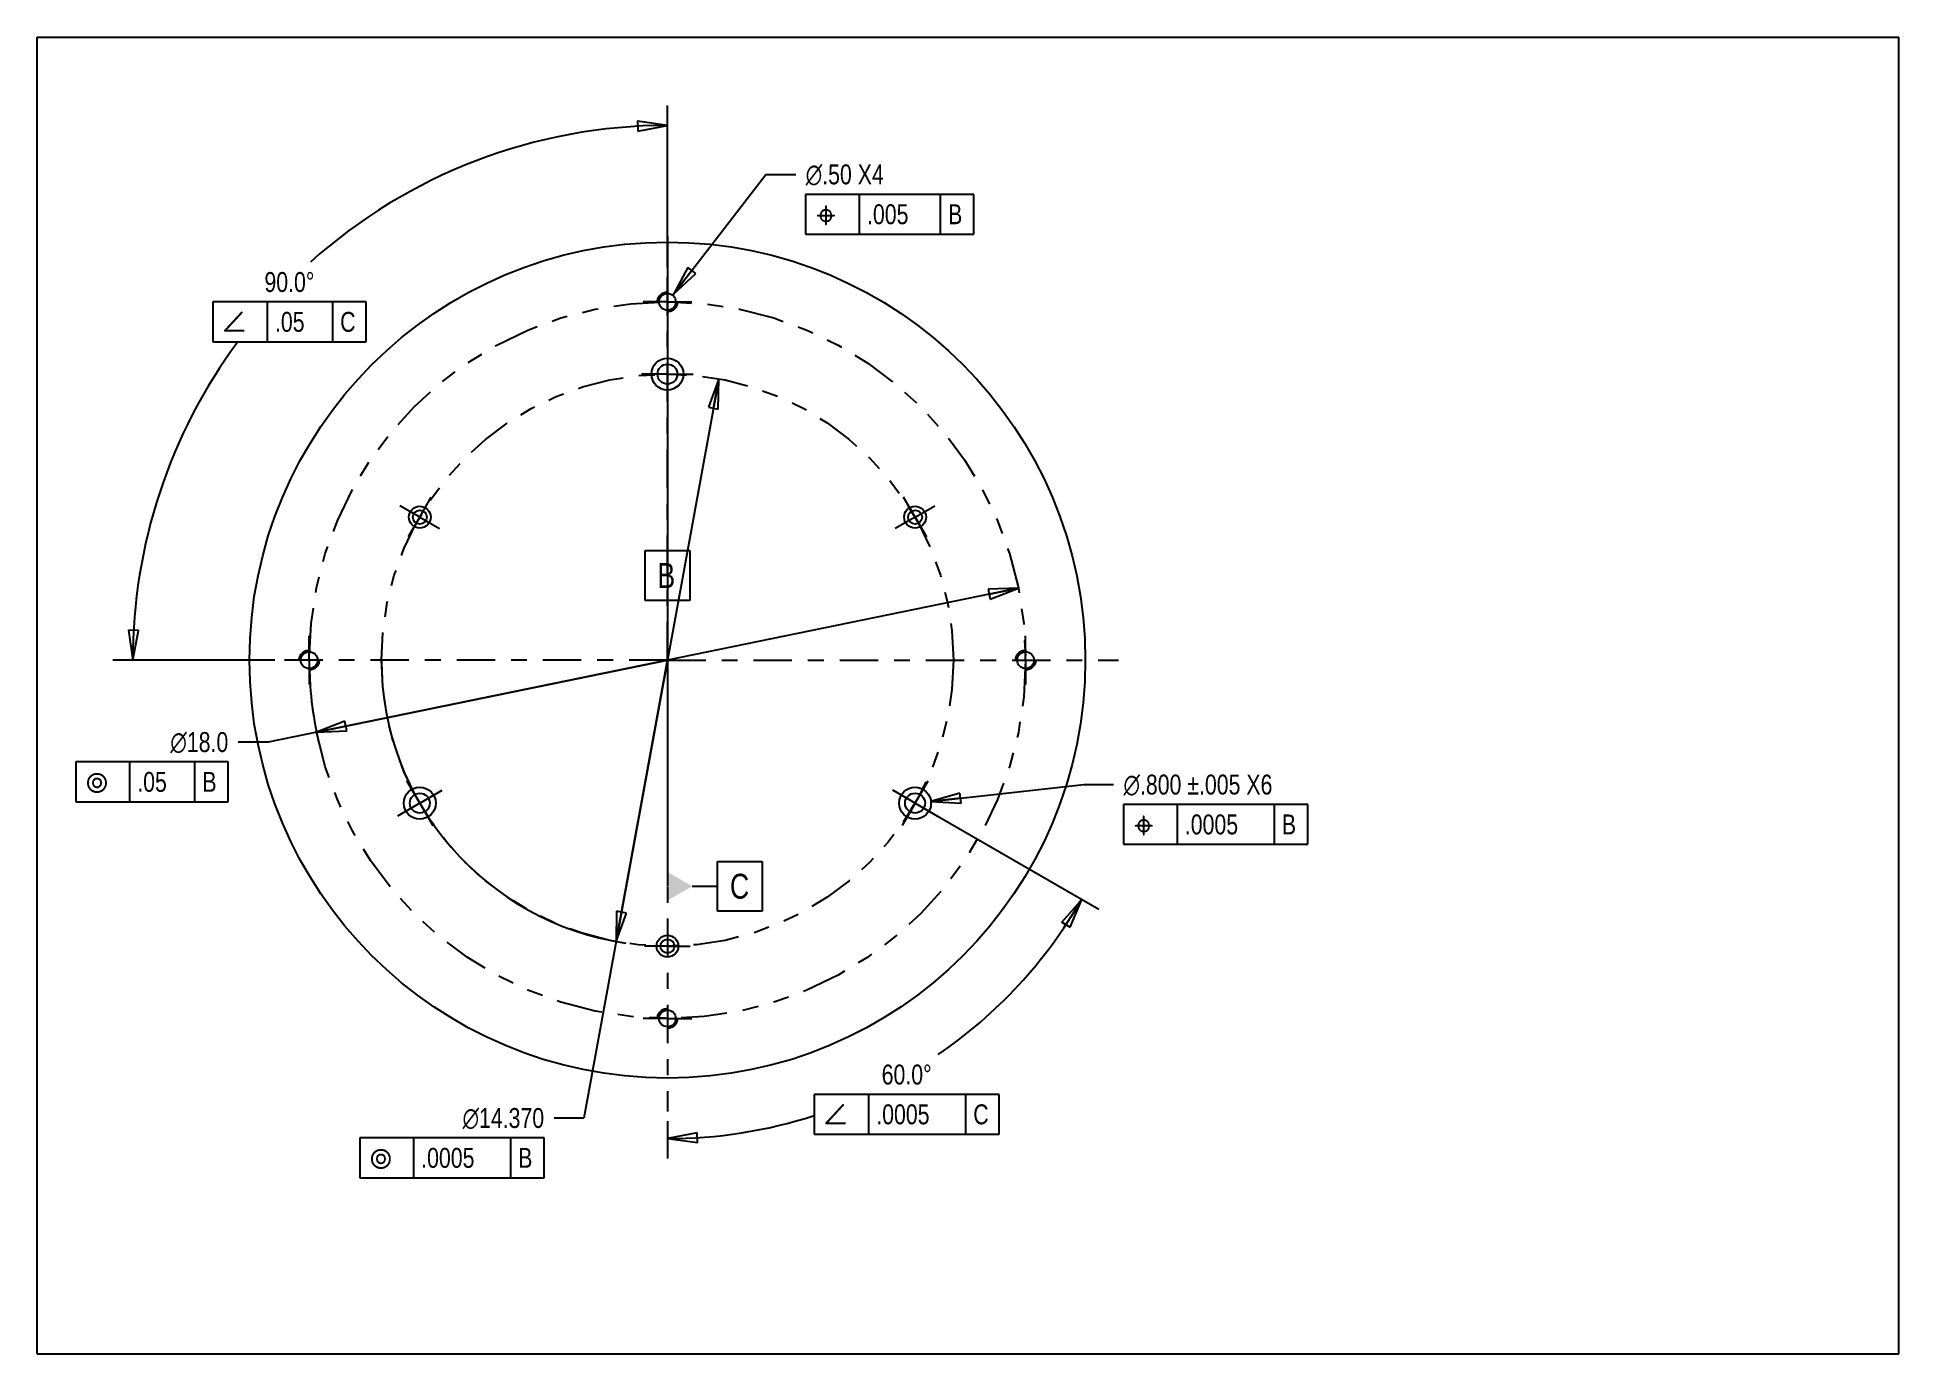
# Model space of a CAD drawing. Header units: inches. Extents: x 0 to 11.7, y 0 to 8.3.
import ezdxf

# ---------------------------------------------------------------- set-up
doc = ezdxf.new("R2010")
doc.units = ezdxf.units.IN
doc.header["$LTSCALE"] = 0.64311
doc.header["$MEASUREMENT"] = 0
for name, pattern in [('CENTER', [0.6, 0.375, -0.075, 0.075, -0.075]), ('HIDDEN', [0.2, 0.1, -0.1]), ('PHANTOM', [0.8, 0.45, -0.05, 0.1, -0.05, 0.1, -0.05])]:
    doc.linetypes.add(name, pattern=pattern)
doc.layers.get('0').update_dxf_attribs({"linetype": 'CONTINUOUS'})
for name, color, linetype in [('01___PRT_ALL_DTM_PLN', 7, 'CONTINUOUS'), ('02___PRT_ALL_AXES', 7, 'CONTINUOUS'), ('03___PRT_ALL_CURVES', 7, 'CONTINUOUS'), ('DEFAULT_2', 8, 'HIDDEN')]:
    doc.layers.add(name, color=color, linetype=linetype)
doc.styles.get("Standard").update_dxf_attribs({"font": 'txt', "width": 0.8})
doc.styles.add('TEXTSTYLE_1', font='gdt', dxfattribs={"width": 0.8})
doc.dimstyles.new('DIMSTYLE_1', dxfattribs={"dimtxt": 0.125, "dimasz": 0.1875, "dimexe": 0.125, "dimexo": 0.0625, "dimgap": 0.09, "dimtad": 0, "dimtih": 1, "dimtoh": 1, "dimdec": 1, "dimlfac": 4, "dimzin": 4, "dimdsep": 46, "dimtxsty": 'STANDARD', "dimblk": 'CLOSED', "dimblk1": 'CLOSED', "dimblk2": 'CLOSED', "dimcen": 0.09, "dimadec": 1, "dimazin": 1, "dimtfac": 1, "dimtdec": 3, "dimtmove": 0, "dimatfit": 2, "dimldrblk": 'CLOSED', "dimfxl": 1, "dimtolj": 1, "dimtzin": 4, "dimarcsym": 0})
doc.dimstyles.new('DIMSTYLE_2', dxfattribs={"dimtxt": 0.125, "dimasz": 0.1875, "dimexe": 0.125, "dimexo": 0.0625, "dimgap": 0.0625, "dimtad": 0, "dimtih": 1, "dimtoh": 1, "dimdec": 1, "dimlfac": 4, "dimzin": 4, "dimdsep": 46, "dimtxsty": 'STANDARD', "dimblk": 'CLOSED', "dimblk1": 'CLOSED', "dimblk2": 'CLOSED', "dimcen": 0.09, "dimadec": 1, "dimazin": 1, "dimtfac": 1, "dimtdec": 3, "dimtofl": 0, "dimtmove": 0, "dimatfit": 3, "dimldrblk": 'CLOSED', "dimfxl": 1, "dimtolj": 1, "dimtzin": 4, "dimarcsym": 0})
doc.dimstyles.new('DIMSTYLE_3', dxfattribs={"dimtxt": 0.125, "dimasz": 0.1875, "dimexe": 0.125, "dimexo": 0.0625, "dimgap": 0.09, "dimtad": 0, "dimtih": 1, "dimtoh": 1, "dimlfac": 4, "dimzin": 4, "dimdsep": 46, "dimtxsty": 'STANDARD', "dimblk": 'CLOSED', "dimblk1": 'CLOSED', "dimblk2": 'CLOSED', "dimcen": 0.09, "dimazin": 1, "dimtfac": 1, "dimtdec": 3, "dimtofl": 0, "dimtmove": 0, "dimatfit": 1, "dimldrblk": 'CLOSED', "dimfxl": 1, "dimtolj": 1, "dimtzin": 4, "dimarcsym": 0})
doc.dimstyles.new('DIMSTYLE_4', dxfattribs={"dimtxt": 0.125, "dimasz": 0.1875, "dimexe": 0.125, "dimexo": 0.0625, "dimgap": 0.09, "dimtad": 0, "dimtih": 1, "dimtoh": 1, "dimdec": 3, "dimlfac": 4, "dimzin": 4, "dimdsep": 46, "dimtxsty": 'STANDARD', "dimblk": 'CLOSED', "dimblk1": 'CLOSED', "dimblk2": 'CLOSED', "dimcen": 0.09, "dimadec": 3, "dimazin": 1, "dimtfac": 1, "dimtdec": 3, "dimtmove": 0, "dimatfit": 2, "dimldrblk": 'CLOSED', "dimfxl": 1, "dimtolj": 1, "dimtzin": 4, "dimarcsym": 0})
doc.dimstyles.new('DIMSTYLE_5', dxfattribs={"dimtxt": 0.125, "dimasz": 0.1875, "dimexe": 0.125, "dimexo": 0.0625, "dimgap": 0.09, "dimtad": 0, "dimtih": 1, "dimtoh": 1, "dimdec": 3, "dimlfac": 4, "dimzin": 4, "dimdsep": 46, "dimtxsty": 'STANDARD', "dimblk": 'CLOSED', "dimblk1": 'CLOSED', "dimblk2": 'CLOSED', "dimcen": 0.09, "dimadec": 3, "dimazin": 1, "dimtfac": 1, "dimtdec": 3, "dimtofl": 0, "dimtmove": 0, "dimatfit": 1, "dimldrblk": 'CLOSED', "dimfxl": 1, "dimtolj": 1, "dimtzin": 4, "dimarcsym": 0})

# ---------------------------------------------------------------- blocks, each defined once
blk = doc.blocks.new('_CLOSED')
at = {"color": 0, "linetype": 'BYBLOCK'}
for p, q in [((0, 0), (-1, 0.167)), ((-1, 0.167), (-1, -0.167)), ((-1, -0.167), (0, 0)), ((-1, 0), (0, 0))]:
    blk.add_line(p, q, dxfattribs=at)
blk = doc.blocks.new('*D0')
at = {"color": 2, "linetype": 'CONTINUOUS'}
for p, q in [((6.163, 4.808), (3.958, 4.356)), ((3.958, 4.356), (1.45, 3.841)), ((1.754, 3.904), (3.958, 4.356)), ((1.45, 3.841), (1.263, 3.841))]:
    blk.add_line(p, q, dxfattribs=at)
at = {"color": 2, "linetype": 'CONTINUOUS', "xscale": 0.1875, "yscale": 0.1875, "zscale": 0.1875}
for p, rotation in [((6.163, 4.808), 11.5908855169), ((1.754, 3.904), 191.5908855169)]:
    blk.add_blockref('_CLOSED', p, dxfattribs=dict(at, rotation=rotation))
at = {"color": 2, "linetype": 'CONTINUOUS', "insert": (1.2, 3.904), "char_height": 0.125, "width": 0.56667, "attachment_point": 3, "line_spacing_factor": 0.9, "style": 'TEXTSTYLE_1'}
blk.add_mtext('{\\fgdt;n}\\ftxt;18.0', dxfattribs=at)
blk = doc.blocks.new('*D1')
at = {"color": 2, "linetype": 'CONTINUOUS'}
for p, q in [((3.958, 6.821), (3.958, 7.839)), ((1.493, 4.356), (0.475, 4.356))]:
    blk.add_line(p, q, dxfattribs=at)
for points in [[(3.772, 7.678), (3.958, 7.714), (3.77, 7.74), (3.772, 7.678)], [(0.574, 4.544), (0.6, 4.356), (0.637, 4.543), (0.574, 4.544)]]:
    blk.add_lwpolyline(points, dxfattribs=at)
for start, end in [(90, 131.8984), (143.4563, 180)]:
    blk.add_arc((3.958, 4.356), 3.358, start, end, dxfattribs=at)
at = {"color": 2, "linetype": 'CONTINUOUS', "insert": (1.584, 6.793), "char_height": 0.125, "width": 0.48333, "attachment_point": 2, "line_spacing_factor": 0.9}
blk.add_mtext('90.0\\fgdt;{\\fgdt;~}', dxfattribs=at)
blk = doc.blocks.new('*D2')
at = {"color": 2, "linetype": 'CONTINUOUS'}
for p, q in [((3.997, 6.655), (4.577, 7.406)), ((4.577, 7.406), (4.764, 7.406))]:
    blk.add_line(p, q, dxfattribs=at)
at = {"color": 2, "linetype": 'CONTINUOUS', "xscale": 0.1875, "yscale": 0.1875, "zscale": 0.1875, "rotation": 232.3027665172}
blk.add_blockref('_CLOSED', (3.997, 6.655), dxfattribs=at)
at = {"color": 2, "linetype": 'CONTINUOUS', "insert": (4.827, 7.469), "char_height": 0.125, "width": 0.76667, "attachment_point": 1, "line_spacing_factor": 0.9, "style": 'TEXTSTYLE_1'}
blk.add_mtext('{\\fgdt;n}\\ftxt;.50 X4', dxfattribs=at)
blk = doc.blocks.new('*D3')
at = {"color": 2, "linetype": 'CONTINUOUS'}
for p, q in [((4.281, 6.123), (3.958, 4.356)), ((3.958, 4.356), (3.434, 1.48)), ((3.636, 2.589), (3.958, 4.356)), ((3.434, 1.48), (3.246, 1.48))]:
    blk.add_line(p, q, dxfattribs=at)
at = {"color": 2, "linetype": 'CONTINUOUS', "xscale": 0.1875, "yscale": 0.1875, "zscale": 0.1875}
for p, rotation in [((4.281, 6.123), 79.6565229837), ((3.636, 2.589), 259.6565229837)]:
    blk.add_blockref('_CLOSED', p, dxfattribs=dict(at, rotation=rotation))
at = {"color": 2, "linetype": 'CONTINUOUS', "insert": (3.184, 1.543), "char_height": 0.125, "width": 0.76667, "attachment_point": 3, "line_spacing_factor": 0.9, "style": 'TEXTSTYLE_1'}
blk.add_mtext('{\\fgdt;n}\\ftxt;14.370', dxfattribs=at)
blk = doc.blocks.new('*D4')
at = {"color": 2, "linetype": 'CONTINUOUS'}
for p, q in [((5.613, 3.469), (6.573, 3.574)), ((6.573, 3.574), (6.761, 3.574))]:
    blk.add_line(p, q, dxfattribs=at)
at = {"color": 2, "linetype": 'CONTINUOUS', "xscale": 0.1875, "yscale": 0.1875, "zscale": 0.1875, "rotation": 186.2722874341}
blk.add_blockref('_CLOSED', (5.613, 3.469), dxfattribs=at)
at = {"color": 2, "linetype": 'CONTINUOUS', "insert": (6.823, 3.637), "char_height": 0.125, "width": 1.5125, "attachment_point": 1, "line_spacing_factor": 0.9, "style": 'TEXTSTYLE_1'}
blk.add_mtext('{\\fgdt;n}\\ftxt;.800 \\fgdt;{\\fgdt;`}\\ftxt;.005 X6', dxfattribs=at)
blk = doc.blocks.new('*D5')
at = {"color": 2, "linetype": 'CONTINUOUS'}
for p, q in [((5.568, 3.427), (6.669, 2.791)), ((3.958, 1.46), (3.958, 1.226))]:
    blk.add_line(p, q, dxfattribs=at)
for points in [[(6.489, 2.678), (6.561, 2.853), (6.435, 2.711), (6.489, 2.678)], [(4.145, 1.388), (3.958, 1.351), (4.147, 1.326), (4.145, 1.388)]]:
    blk.add_lwpolyline(points, dxfattribs=at)
for start, end in [(304.4695, 330), (270, 287.8527)]:
    blk.add_arc((3.958, 4.356), 3.005, start, end, dxfattribs=at)
at = {"color": 2, "linetype": 'CONTINUOUS', "insert": (5.461, 1.816), "char_height": 0.125, "width": 0.48333, "attachment_point": 2, "line_spacing_factor": 0.9}
blk.add_mtext('60.0\\fgdt;{\\fgdt;~}', dxfattribs=at)

msp = doc.modelspace()

# ---------------------------------------------------------------- linework, layer by layer
at = {"color": 7, "linetype": 'CONTINUOUS'}
for p, q in [((0, 0), (0, 8.26772)), ((0, 8.26772), (11.69291, 8.26772)), ((11.69291, 0), (11.69291, 8.26772)), ((0, 0), (11.69291, 0))]:
    msp.add_line(p, q, dxfattribs=at)
at = {"color": 2, "linetype": 'CONTINUOUS'}
for p, q in [((4.82673, 7.28106), (4.82673, 7.03106)), ((5.88402, 7.28106), (4.82673, 7.28106)), ((5.16527, 7.03106), (5.16527, 7.28106)), ((5.67465, 7.03106), (5.67465, 7.28106)), ((5.88402, 7.03106), (5.88402, 7.28106)), ((4.82673, 7.03106), (5.88402, 7.03106)), ((1.10263, 6.60547), (1.10263, 6.35547)), ((2.06513, 6.60547), (1.10263, 6.60547)), ((1.44638, 6.35547), (1.44638, 6.60547)), ((1.85576, 6.35547), (1.85576, 6.60547)), ((2.06513, 6.35547), (2.06513, 6.60547)), ((1.10263, 6.35547), (2.06513, 6.35547)), ((0.24277, 3.71648), (0.24277, 3.46648)), ((1.20006, 3.71648), (0.24277, 3.71648)), ((0.58131, 3.46648), (0.58131, 3.71648)), ((0.99069, 3.46648), (0.99069, 3.71648)), ((1.20006, 3.46648), (1.20006, 3.71648)), ((0.24277, 3.46648), (1.20006, 3.46648)), ((7.98031, 3.44922), (6.82302, 3.44922)), ((6.82302, 3.44922), (6.82302, 3.19922)), ((7.16156, 3.19922), (7.16156, 3.44922)), ((7.77094, 3.19922), (7.77094, 3.44922)), ((7.98031, 3.19922), (7.98031, 3.44922)), ((6.82302, 3.19922), (7.98031, 3.19922)), ((6.04214, 1.62856), (4.87964, 1.62856)), ((4.87964, 1.62856), (4.87964, 1.37856)), ((5.22339, 1.37856), (5.22339, 1.62856)), ((5.83276, 1.37856), (5.83276, 1.62856)), ((6.04214, 1.37856), (6.04214, 1.62856)), ((3.18355, 1.35529), (2.02625, 1.35529)), ((2.02625, 1.35529), (2.02625, 1.10529)), ((2.3648, 1.10529), (2.3648, 1.35529)), ((2.97417, 1.10529), (2.97417, 1.35529)), ((3.18355, 1.10529), (3.18355, 1.35529)), ((4.87964, 1.37856), (6.04214, 1.37856)), ((2.02625, 1.10529), (3.18355, 1.10529))]:
    msp.add_line(p, q, dxfattribs=at)
at = {"color": 7, "linetype": 'CONTINUOUS'}
msp.add_circle((3.9584, 4.35595), 2.625, dxfattribs=at)
at = {"color": 2, "linetype": 'CONTINUOUS'}
for radius, end in [(2.25, 193.182026), (1.79626, 261.649298)]:
    msp.add_arc((3.9584, 4.35595), radius, 180, end, dxfattribs=at)
at = {"layer": '01___PRT_ALL_DTM_PLN', "color": 2, "linetype": 'CONTINUOUS'}
for p, q in [((3.9584, 7.01895), (3.9584, 2.93615)), ((4.27297, 3.0924), (4.55422, 3.0924)), ((4.27297, 2.7799), (4.27297, 3.0924)), ((4.55422, 3.0924), (4.55422, 2.7799)), ((4.11465, 2.93615), (4.27297, 2.93615)), ((4.55422, 2.7799), (4.27297, 2.7799))]:
    msp.add_line(p, q, dxfattribs=at)
msp.add_solid([(3.9584, 2.84593), (3.9584, 3.02636), (4.11465, 2.93615)], dxfattribs=at)
at = {"layer": '02___PRT_ALL_AXES', "color": 2, "linetype": 'CENTER'}
for q in [(3.9584, 7.18956), (1.12478, 4.35595), (3.9584, 1.52234), (6.79201, 4.35595)]:
    msp.add_line((3.9584, 4.35595), q, dxfattribs=at)
at = {"layer": '02___PRT_ALL_AXES', "color": 7, "linetype": 'CENTER'}
for p, q in [((3.9584, 6.60595), (3.80566, 6.60595)), ((3.9584, 6.60595), (4.11113, 6.60595)), ((3.9584, 6.15221), (3.7959, 6.15221)), ((3.9584, 6.15221), (4.1209, 6.15221)), ((2.4028, 5.25407), (2.27831, 5.32595)), ((2.4028, 5.25407), (2.47467, 5.37857)), ((5.51399, 5.25407), (5.44212, 5.37857)), ((5.51399, 5.25407), (5.63849, 5.32595)), ((2.4028, 5.25407), (2.33092, 5.12958)), ((2.4028, 5.25407), (2.52729, 5.1822)), ((5.51399, 5.25407), (5.3895, 5.1822)), ((5.51399, 5.25407), (5.58587, 5.12958)), ((1.7084, 4.35595), (1.7084, 4.50869)), ((6.2084, 4.35595), (6.2084, 4.50869)), ((1.7084, 4.35595), (1.7084, 4.20321)), ((6.2084, 4.35595), (6.2084, 4.20321)), ((2.40279, 3.45782), (2.32154, 3.59855)), ((2.40279, 3.45782), (2.54352, 3.53907)), ((5.514, 3.45782), (5.37327, 3.53907)), ((5.514, 3.45782), (5.59525, 3.59855)), ((2.40279, 3.45782), (2.26206, 3.37657)), ((2.40279, 3.45782), (2.48404, 3.31709)), ((5.514, 3.45782), (5.43275, 3.31709)), ((5.514, 3.45782), (5.65473, 3.37657)), ((3.9584, 2.5597), (3.81465, 2.5597)), ((3.9584, 2.5597), (4.10215, 2.5597)), ((3.9584, 2.10595), (3.80566, 2.10595)), ((3.9584, 2.10595), (4.11113, 2.10595))]:
    msp.add_line(p, q, dxfattribs=at)
at = {"layer": '02___PRT_ALL_AXES', "color": 2, "linetype": 'CONTINUOUS'}
for p, q in [((3.81777, 4.73095), (3.81777, 5.04345)), ((3.81777, 5.04345), (4.09902, 5.04345)), ((4.09902, 5.04345), (4.09902, 4.73095)), ((4.09902, 4.73095), (3.81777, 4.73095))]:
    msp.add_line(p, q, dxfattribs=at)
at = {"layer": '02___PRT_ALL_AXES', "color": 7, "linetype": 'CONTINUOUS'}
for centre, radius in [((3.9584, 6.60595), 0.05274), ((3.9584, 6.15221), 0.1), ((3.9584, 6.15221), 0.0625), ((2.4028, 5.25407), 0.06875), ((2.4028, 5.25407), 0.04375), ((5.51399, 5.25407), 0.06875), ((5.51399, 5.25407), 0.04375), ((1.7084, 4.35595), 0.05274), ((6.2084, 4.35595), 0.05274), ((2.40279, 3.45782), 0.1), ((2.40279, 3.45782), 0.0625), ((5.514, 3.45782), 0.1), ((5.514, 3.45782), 0.0625), ((3.9584, 2.5597), 0.06875), ((3.9584, 2.5597), 0.04375), ((3.9584, 2.10595), 0.05274)]:
    msp.add_circle(centre, radius, dxfattribs=at)
at = {"layer": '03___PRT_ALL_CURVES', "color": 2, "linetype": 'PHANTOM'}
for radius in [2.25, 1.79626]:
    msp.add_circle((3.9584, 4.35595), radius, dxfattribs=at)
at = {"layer": 'DEFAULT_2', "color": 8, "linetype": 'HIDDEN'}
for centre in [(3.9584, 6.60595), (1.7084, 4.35595), (6.2084, 4.35595), (3.9584, 2.10595)]:
    msp.add_circle(centre, 0.0625, dxfattribs=at)

# ---------------------------------------------------------------- texts
at = {"color": 2, "linetype": 'CONTINUOUS', "style": 'TEXTSTYLE_1'}
for s, p in [('j', (4.88923, 7.09356)), ('a', (1.16513, 6.41797)), ('r', (0.30527, 3.52898)), ('j', (6.88552, 3.26172)), ('a', (4.94214, 1.44106)), ('r', (2.08875, 1.16779))]:
    msp.add_text(s, height=0.125, dxfattribs=at).set_placement(p)
at = {"color": 2, "linetype": 'CONTINUOUS', "width": 0.8}
for s, p in [('.005', (5.21215, 7.09356)), ('B', (5.72152, 7.09356)), ('.05', (1.49326, 6.41797)), ('C', (1.90263, 6.41797)), ('.05', (0.62819, 3.52898)), ('B', (1.03756, 3.52898)), ('.0005', (7.20844, 3.26172)), ('B', (7.81781, 3.26172)), ('.0005', (5.27026, 1.44106)), ('C', (5.87964, 1.44106)), ('.0005', (2.41167, 1.16779)), ('B', (3.02105, 1.16779))]:
    msp.add_text(s, height=0.125, dxfattribs=at).set_placement(p)
at = {"layer": '01___PRT_ALL_DTM_PLN', "color": 2, "linetype": 'CONTINUOUS', "insert": (4.35109, 3.01427), "char_height": 0.15625, "width": 0.125, "attachment_point": 1, "line_spacing_factor": 0.9}
msp.add_mtext('C', dxfattribs=at)
at = {"layer": '02___PRT_ALL_AXES', "color": 2, "linetype": 'CONTINUOUS', "insert": (3.8959, 4.96532), "char_height": 0.15625, "width": 0.125, "attachment_point": 1, "line_spacing_factor": 0.9}
msp.add_mtext('B', dxfattribs=at)

# ---------------------------------------------------------------- dimensions: what is measured, and where the dimension line sits
at = {"color": 2, "linetype": 'CONTINUOUS'}
for base, line1, line2, picture, middle in [((1.58388, 6.73047), ((3.9584, 6.72511), (3.9584, 6.75869)), ((1.58924, 4.35595), (1.55566, 4.35595)), '*D1', (1.58388, 6.73047)), ((5.46089, 1.75356), ((3.9584, 1.55239), (3.9584, 1.52234)), ((5.48798, 3.47284), (5.514, 3.45782)), '*D5', (5.46089, 1.75356))]:
    dim = msp.add_angular_dim_2l(base=base, line1=line1, line2=line2, dimstyle='DIMSTYLE_2', dxfattribs=at)
    dim.commit()
    dim.dimension.update_dxf_attribs({"geometry": picture, "text_midpoint": middle, "dimtype": 162})
for p1, p2, text, dimstyle, picture, middle in [((3.99661, 6.6554), (3.92018, 6.5565), '%%c<> X4', 'DIMSTYLE_3', '*D2', (5.21006, 7.40606)), ((3.63588, 2.58888), (4.28091, 6.12302), '%%c<>', 'DIMSTYLE_4', '*D3', (2.80021, 1.48029)), ((1.75428, 3.90387), (6.16251, 4.80802), '%%c<>', 'DIMSTYLE_1', '*D0', (0.91673, 3.84148)), ((5.6134, 3.46874), (5.4146, 3.44689), '%%c<> %%p.005 X6', 'DIMSTYLE_5', '*D4', (7.57927, 3.57422))]:
    dim = msp.add_diameter_dim_2p(p1=p1, p2=p2, text=text, dimstyle=dimstyle, override={"dimpost": '<>'}, dxfattribs=at)
    dim.commit()
    dim.dimension.update_dxf_attribs({"geometry": picture, "text_midpoint": middle, "dimtype": 163})

doc.saveas('drawing.dxf')
